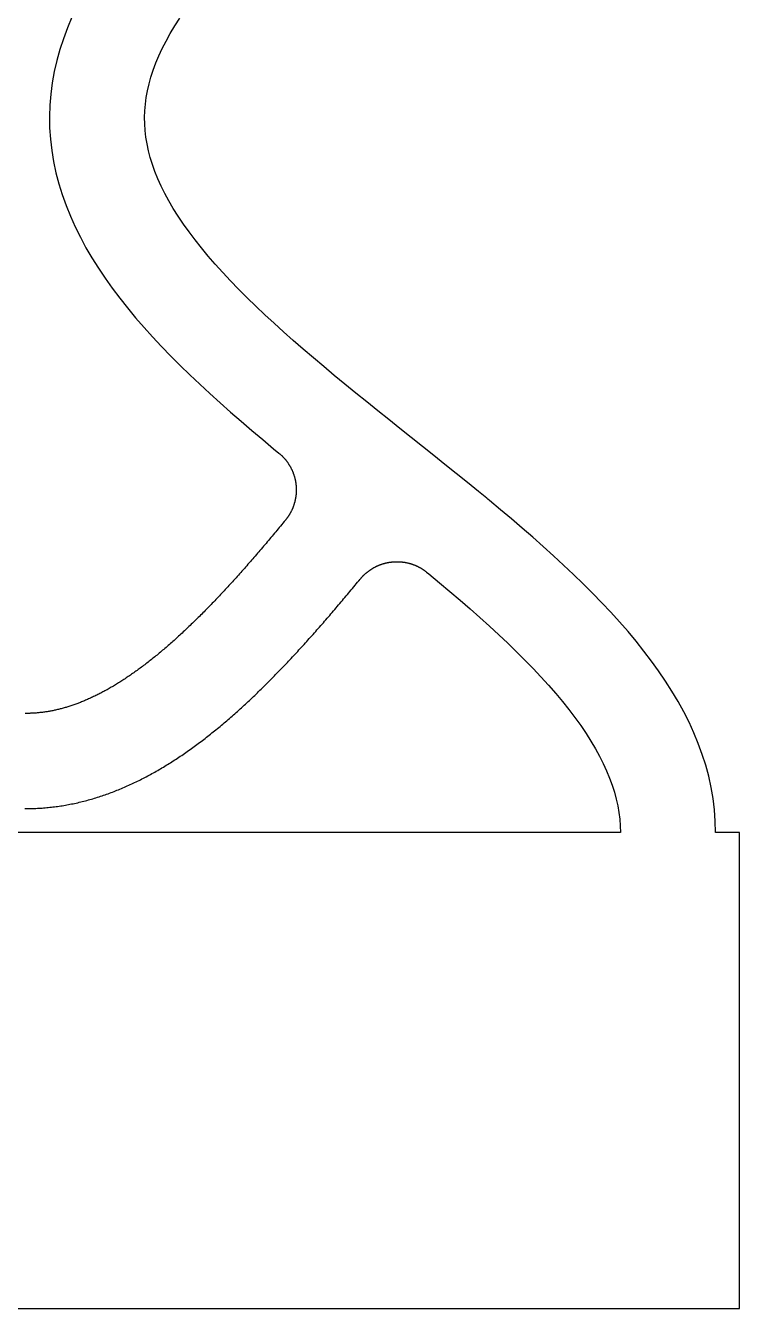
# Model space of a CAD drawing. Header units: millimetres. Extents: x 0 to 12, y 0 to 22.
# Drawn here: x 9 to 12, y 0 to 5.39 of the extents above; entities that cross this region are included whole.
import ezdxf

# ---------------------------------------------------------------- set-up
doc = ezdxf.new("R2010")
doc.units = ezdxf.units.MM
doc.layers.add('CUT_HOLE', color=3, linetype='Continuous')
doc.layers.add('CUT_OUTER', color=1, linetype='Continuous')

msp = doc.modelspace()

# ---------------------------------------------------------------- linework, layer by layer
at = {"layer": 'CUT_HOLE'}
for points in [[(9.1944, 5.4256), (9.1755, 5.3807), (9.1586, 5.3353), (9.1437, 5.2895), (9.1309, 5.2433), (9.1202, 5.1968), (9.1117, 5.1499), (9.1055, 5.1027), (9.1016, 5.0554), (9.1, 5.0079), (9.1008, 4.9605), (9.1039, 4.9131), (9.1094, 4.8658), (9.1171, 4.8188), (9.1271, 4.7721), (9.1392, 4.7258), (9.1534, 4.6799), (9.1697, 4.6344), (9.1879, 4.5894), (9.208, 4.5448), (9.2299, 4.5007), (9.2536, 4.457), (9.2789, 4.4138), (9.3058, 4.3711), (9.3343, 4.3287), (9.3642, 4.2867), (9.3955, 4.2451), (9.4282, 4.2039), (9.4622, 4.1629), (9.4975, 4.1222), (9.5339, 4.0818), (9.5715, 4.0417), (9.6101, 4.0017), (9.6497, 3.962), (9.6903, 3.9225), (9.7318, 3.8832), (9.7742, 3.844), (9.8173, 3.805), (9.8611, 3.7662), (9.9056, 3.7275), (9.9507, 3.6889), (9.9963, 3.6505), (10.0423, 3.6121), (10.0647, 3.5937), (10.0647, 3.5936), (10.066, 3.5925), (10.0674, 3.5914), (10.0687, 3.5902), (10.07, 3.5891), (10.0713, 3.5879), (10.0726, 3.5867), (10.0739, 3.5855), (10.0752, 3.5843), (10.0765, 3.5831), (10.0777, 3.5819), (10.079, 3.5807), (10.0802, 3.5794), (10.0814, 3.5782), (10.0827, 3.5769), (10.0839, 3.5756), (10.085, 3.5743), (10.0862, 3.573), (10.0874, 3.5717), (10.0886, 3.5704), (10.0897, 3.5691), (10.0908, 3.5677), (10.092, 3.5664), (10.0931, 3.565), (10.0942, 3.5636), (10.0952, 3.5622), (10.0963, 3.5609), (10.0974, 3.5595), (10.0984, 3.5581), (10.0995, 3.5566), (10.1005, 3.5552), (10.1015, 3.5538), (10.1025, 3.5523), (10.1035, 3.5509), (10.1045, 3.5494), (10.1054, 3.5479), (10.1064, 3.5465), (10.1073, 3.545), (10.1082, 3.5435), (10.1091, 3.542), (10.11, 3.5405), (10.1109, 3.539), (10.1118, 3.5374), (10.1126, 3.5359), (10.1135, 3.5344), (10.1143, 3.5328), (10.1151, 3.5313), (10.1159, 3.5297), (10.1167, 3.5281), (10.1175, 3.5265), (10.1182, 3.525), (10.119, 3.5234), (10.1197, 3.5218), (10.1204, 3.5202), (10.1211, 3.5186), (10.1218, 3.5169), (10.1225, 3.5153), (10.1232, 3.5137), (10.1238, 3.5121), (10.1245, 3.5104), (10.1251, 3.5088), (10.1257, 3.5071), (10.1263, 3.5055), (10.1268, 3.5038), (10.1274, 3.5022), (10.1279, 3.5005), (10.1285, 3.4988), (10.129, 3.4971), (10.1295, 3.4955), (10.13, 3.4938), (10.1304, 3.4921), (10.1309, 3.4904), (10.1313, 3.4887), (10.1318, 3.487), (10.1322, 3.4853), (10.1326, 3.4836), (10.133, 3.4818), (10.1333, 3.4801), (10.1337, 3.4784), (10.134, 3.4767), (10.1343, 3.475), (10.1346, 3.4732), (10.1349, 3.4715), (10.1352, 3.4698), (10.1355, 3.468), (10.1357, 3.4663), (10.1359, 3.4645), (10.1362, 3.4628), (10.1364, 3.4611), (10.1365, 3.4593), (10.1367, 3.4576), (10.1369, 3.4558), (10.137, 3.4541), (10.1371, 3.4523), (10.1372, 3.4506), (10.1373, 3.4488), (10.1374, 3.4471), (10.1375, 3.4453), (10.1375, 3.4435), (10.1375, 3.4418), (10.1375, 3.44), (10.1375, 3.4383), (10.1375, 3.4365), (10.1375, 3.4348), (10.1375, 3.433), (10.1374, 3.4313), (10.1373, 3.4295), (10.1372, 3.4277), (10.1371, 3.426), (10.137, 3.4242), (10.1368, 3.4225), (10.1367, 3.4207), (10.1365, 3.419), (10.1363, 3.4172), (10.1361, 3.4155), (10.1359, 3.4138), (10.1357, 3.412), (10.1354, 3.4103), (10.1352, 3.4085), (10.1349, 3.4068), (10.1346, 3.4051), (10.1343, 3.4034), (10.134, 3.4016), (10.1336, 3.3999), (10.1333, 3.3982), (10.1329, 3.3965), (10.1325, 3.3948), (10.1321, 3.393), (10.1317, 3.3913), (10.1313, 3.3896), (10.1309, 3.3879), (10.1304, 3.3862), (10.1299, 3.3845), (10.1294, 3.3829), (10.1289, 3.3812), (10.1284, 3.3795), (10.1279, 3.3778), (10.1273, 3.3762), (10.1268, 3.3745), (10.1262, 3.3728), (10.1256, 3.3712), (10.125, 3.3695), (10.1244, 3.3679), (10.1238, 3.3662), (10.1231, 3.3646), (10.1224, 3.363), (10.1218, 3.3614), (10.1211, 3.3598), (10.1204, 3.3581), (10.1197, 3.3565), (10.1189, 3.355), (10.1182, 3.3534), (10.1174, 3.3518), (10.1166, 3.3502), (10.1158, 3.3486), (10.115, 3.3471), (10.1142, 3.3455), (10.1134, 3.344), (10.1126, 3.3424), (10.1117, 3.3409), (10.1108, 3.3394), (10.1099, 3.3379), (10.1091, 3.3363), (10.1081, 3.3348), (10.1072, 3.3333), (10.1063, 3.3319), (10.1053, 3.3304), (10.1044, 3.3289), (10.1034, 3.3275), (10.1024, 3.326), (10.1014, 3.3246), (10.1004, 3.3231), (10.0994, 3.3217), (10.0983, 3.3203), (10.0973, 3.3189), (10.0962, 3.3175), (10.0951, 3.3161), (10.0941, 3.3147), (10.093, 3.3133), (10.0918, 3.312), (10.0867, 3.3058), (10.0816, 3.2996), (10.0765, 3.2934), (10.0714, 3.2873), (10.0663, 3.2812), (10.0612, 3.275), (10.0561, 3.2689), (10.051, 3.2628), (10.0459, 3.2567), (10.0408, 3.2506), (10.0358, 3.2446), (10.0307, 3.2385), (10.0256, 3.2325), (10.0205, 3.2265), (10.0154, 3.2205), (10.0104, 3.2145), (10.0053, 3.2085), (10.0002, 3.2025), (9.9951, 3.1966), (9.9901, 3.1907), (9.985, 3.1847), (9.9799, 3.1788), (9.9749, 3.173), (9.9698, 3.1671), (9.9648, 3.1612), (9.9597, 3.1554), (9.9547, 3.1496), (9.9496, 3.1438), (9.9446, 3.138), (9.9395, 3.1322), (9.9345, 3.1265), (9.9295, 3.1207), (9.9244, 3.115), (9.9194, 3.1093), (9.9144, 3.1037), (9.9094, 3.098), (9.9043, 3.0924), (9.8993, 3.0867), (9.8943, 3.0811), (9.8893, 3.0755), (9.8843, 3.07), (9.8793, 3.0644), (9.8743, 3.0589), (9.8692, 3.0534), (9.8643, 3.0479), (9.8593, 3.0424), (9.8543, 3.037), (9.8493, 3.0316), (9.8443, 3.0262), (9.8393, 3.0208), (9.8343, 3.0154), (9.8293, 3.0101), (9.8244, 3.0047), (9.8194, 2.9994), (9.8144, 2.9942), (9.8095, 2.9889), (9.8045, 2.9837), (9.7995, 2.9784), (9.7946, 2.9732), (9.7896, 2.9681), (9.7847, 2.9629), (9.7797, 2.9578), (9.7748, 2.9527), (9.7699, 2.9476), (9.7649, 2.9426), (9.76, 2.9375), (9.7551, 2.9325), (9.7502, 2.9275), (9.7452, 2.9226), (9.7403, 2.9177), (9.7354, 2.9127), (9.7305, 2.9079), (9.7256, 2.903), (9.7207, 2.8982), (9.7158, 2.8933), (9.7109, 2.8885), (9.706, 2.8838), (9.7012, 2.879), (9.6963, 2.8743), (9.6914, 2.8696), (9.6865, 2.865), (9.6817, 2.8603), (9.6768, 2.8557), (9.672, 2.8512), (9.6671, 2.8466), (9.6623, 2.8421), (9.6574, 2.8376), (9.6526, 2.8331), (9.6477, 2.8286), (9.6429, 2.8242), (9.6381, 2.8198), (9.6333, 2.8154), (9.6285, 2.8111), (9.6237, 2.8068), (9.6189, 2.8025), (9.6141, 2.7982), (9.6093, 2.794), (9.6045, 2.7898), (9.5997, 2.7856), (9.5949, 2.7815), (9.5901, 2.7774), (9.5854, 2.7733), (9.5806, 2.7692), (9.5759, 2.7652), (9.5711, 2.7612), (9.5664, 2.7572), (9.5616, 2.7532), (9.5569, 2.7493), (9.5522, 2.7454), (9.5475, 2.7416), (9.5427, 2.7377), (9.538, 2.7339), (9.5333, 2.7302), (9.5286, 2.7264), (9.5239, 2.7227), (9.5193, 2.719), (9.5146, 2.7154), (9.5099, 2.7118), (9.5052, 2.7082), (9.5006, 2.7046), (9.4959, 2.7011), (9.4913, 2.6976), (9.4867, 2.6941), (9.482, 2.6907), (9.4774, 2.6873), (9.4728, 2.6839), (9.4682, 2.6806), (9.4636, 2.6772), (9.459, 2.674), (9.4544, 2.6707), (9.4498, 2.6675), (9.4452, 2.6643), (9.4407, 2.6611), (9.4361, 2.658), (9.4315, 2.6549), (9.427, 2.6518), (9.4225, 2.6488), (9.4179, 2.6458), (9.4134, 2.6428), (9.4089, 2.6399), (9.4044, 2.637), (9.3999, 2.6341), (9.3954, 2.6313), (9.3909, 2.6284), (9.3864, 2.6257), (9.382, 2.6229), (9.3775, 2.6202), (9.3731, 2.6175), (9.3686, 2.6148), (9.3642, 2.6122), (9.3598, 2.6096), (9.3554, 2.6071), (9.3509, 2.6045), (9.3466, 2.602), (9.3422, 2.5996), (9.3378, 2.5971), (9.3334, 2.5947), (9.329, 2.5924), (9.3247, 2.59), (9.3203, 2.5877), (9.316, 2.5855), (9.3117, 2.5832), (9.3073, 2.581), (9.303, 2.5788), (9.2987, 2.5767), (9.2944, 2.5746), (9.2902, 2.5725), (9.2859, 2.5704), (9.2816, 2.5684), (9.2773, 2.5664), (9.2731, 2.5644), (9.2689, 2.5625), (9.2646, 2.5606), (9.2604, 2.5587), (9.2562, 2.5569), (9.252, 2.5551), (9.2478, 2.5533), (9.2436, 2.5516), (9.2394, 2.5499), (9.2353, 2.5482), (9.2311, 2.5465), (9.2269, 2.5449), (9.2228, 2.5433), (9.2187, 2.5418), (9.2145, 2.5402), (9.2104, 2.5387), (9.2063, 2.5373), (9.2022, 2.5358), (9.1981, 2.5344), (9.1941, 2.533), (9.19, 2.5317), (9.1859, 2.5304), (9.1819, 2.5291), (9.1778, 2.5278), (9.1738, 2.5266), (9.1697, 2.5254), (9.1657, 2.5242), (9.1617, 2.5231), (9.1577, 2.5219), (9.1537, 2.5208), (9.1497, 2.5198), (9.1457, 2.5188), (9.1417, 2.5178), (9.1377, 2.5168), (9.1338, 2.5158), (9.1298, 2.5149), (9.1259, 2.514), (9.1219, 2.5132), (9.118, 2.5123), (9.1141, 2.5115), (9.1101, 2.5108), (9.1062, 2.51), (9.1023, 2.5093), (9.0984, 2.5086), (9.0945, 2.5079), (9.0906, 2.5073), (9.0867, 2.5067), (9.0828, 2.5061), (9.0789, 2.5055), (9.075, 2.505), (9.0712, 2.5045), (9.0673, 2.504), (9.0634, 2.5036), (9.0596, 2.5032), (9.0557, 2.5028), (9.0518, 2.5024), (9.048, 2.5021), (9.0441, 2.5017), (9.0403, 2.5014), (9.0365, 2.5012), (9.0326, 2.5009), (9.0288, 2.5007), (9.0249, 2.5006), (9.0211, 2.5004), (9.0173, 2.5003), (9.0134, 2.5002), (9.0096, 2.5001), (9.0058, 2.5), (9.0019, 2.5), (8.9981, 2.5)], [(8.9967, 2.1), (9.0033, 2.1), (9.0099, 2.1001), (9.0164, 2.1001), (9.023, 2.1003), (9.0296, 2.1005), (9.0361, 2.1007), (9.0427, 2.101), (9.0493, 2.1013), (9.0558, 2.1016), (9.0624, 2.102), (9.069, 2.1025), (9.0755, 2.103), (9.0821, 2.1035), (9.0886, 2.1041), (9.0952, 2.1047), (9.1017, 2.1054), (9.1083, 2.1061), (9.1148, 2.1069), (9.1213, 2.1077), (9.1279, 2.1085), (9.1344, 2.1094), (9.1409, 2.1103), (9.1474, 2.1113), (9.154, 2.1123), (9.1605, 2.1134), (9.167, 2.1145), (9.1735, 2.1157), (9.18, 2.1169), (9.1864, 2.1181), (9.1929, 2.1194), (9.1994, 2.1207), (9.2059, 2.1221), (9.2123, 2.1235), (9.2188, 2.1249), (9.2252, 2.1264), (9.2317, 2.128), (9.2381, 2.1295), (9.2445, 2.1312), (9.2509, 2.1328), (9.2574, 2.1345), (9.2638, 2.1363), (9.2702, 2.138), (9.2766, 2.1399), (9.2829, 2.1417), (9.2893, 2.1436), (9.2957, 2.1456), (9.302, 2.1475), (9.3084, 2.1496), (9.3147, 2.1516), (9.3211, 2.1537), (9.3274, 2.1559), (9.3337, 2.158), (9.34, 2.1603), (9.3463, 2.1625), (9.3526, 2.1648), (9.3589, 2.1671), (9.3651, 2.1695), (9.3714, 2.1719), (9.3777, 2.1744), (9.3839, 2.1768), (9.3901, 2.1794), (9.3964, 2.1819), (9.4026, 2.1845), (9.4088, 2.1871), (9.415, 2.1898), (9.4212, 2.1925), (9.4274, 2.1952), (9.4336, 2.198), (9.4397, 2.2008), (9.4459, 2.2036), (9.452, 2.2065), (9.4582, 2.2094), (9.4643, 2.2124), (9.4704, 2.2153), (9.4765, 2.2184), (9.4826, 2.2214), (9.4887, 2.2245), (9.4948, 2.2276), (9.5009, 2.2308), (9.507, 2.2339), (9.513, 2.2371), (9.5191, 2.2404), (9.5251, 2.2437), (9.5311, 2.247), (9.5372, 2.2503), (9.5432, 2.2537), (9.5492, 2.2571), (9.5552, 2.2606), (9.5612, 2.264), (9.5672, 2.2675), (9.5731, 2.2711), (9.5791, 2.2746), (9.585, 2.2782), (9.591, 2.2819), (9.5969, 2.2855), (9.6029, 2.2892), (9.6088, 2.2929), (9.6147, 2.2967), (9.6206, 2.3005), (9.6265, 2.3043), (9.6324, 2.3081), (9.6383, 2.312), (9.6442, 2.3159), (9.65, 2.3198), (9.6559, 2.3237), (9.6618, 2.3277), (9.6676, 2.3317), (9.6734, 2.3358), (9.6793, 2.3398), (9.6851, 2.3439), (9.6909, 2.3481), (9.6967, 2.3522), (9.7025, 2.3564), (9.7083, 2.3606), (9.7141, 2.3648), (9.7199, 2.3691), (9.7257, 2.3734), (9.7314, 2.3777), (9.7372, 2.382), (9.7429, 2.3864), (9.7487, 2.3908), (9.7544, 2.3952), (9.7602, 2.3997), (9.7659, 2.4041), (9.7716, 2.4086), (9.7773, 2.4132), (9.7831, 2.4177), (9.7888, 2.4223), (9.7945, 2.4269), (9.8001, 2.4315), (9.8058, 2.4361), (9.8115, 2.4408), (9.8172, 2.4455), (9.8229, 2.4502), (9.8285, 2.455), (9.8342, 2.4597), (9.8398, 2.4645), (9.8455, 2.4694), (9.8511, 2.4742), (9.8567, 2.4791), (9.8624, 2.484), (9.868, 2.4889), (9.8736, 2.4938), (9.8792, 2.4988), (9.8848, 2.5037), (9.8904, 2.5087), (9.896, 2.5138), (9.9016, 2.5188), (9.9072, 2.5239), (9.9128, 2.529), (9.9184, 2.5341), (9.924, 2.5392), (9.9295, 2.5444), (9.9351, 2.5495), (9.9406, 2.5547), (9.9462, 2.56), (9.9518, 2.5652), (9.9573, 2.5705), (9.9628, 2.5757), (9.9684, 2.581), (9.9739, 2.5864), (9.9794, 2.5917), (9.985, 2.5971), (9.9905, 2.6025), (9.996, 2.6079), (10.0015, 2.6133), (10.007, 2.6187), (10.0125, 2.6242), (10.018, 2.6297), (10.0235, 2.6352), (10.029, 2.6407), (10.0345, 2.6462), (10.04, 2.6518), (10.0455, 2.6573), (10.0509, 2.6629), (10.0564, 2.6685), (10.0619, 2.6742), (10.0673, 2.6798), (10.0728, 2.6855), (10.0783, 2.6911), (10.0837, 2.6968), (10.0892, 2.7026), (10.0946, 2.7083), (10.1001, 2.714), (10.1055, 2.7198), (10.1109, 2.7256), (10.1164, 2.7314), (10.1218, 2.7372), (10.1272, 2.743), (10.1327, 2.7489), (10.1381, 2.7547), (10.1435, 2.7606), (10.1489, 2.7665), (10.1543, 2.7724), (10.1597, 2.7783), (10.1652, 2.7842), (10.1706, 2.7902), (10.176, 2.7962), (10.1814, 2.8021), (10.1868, 2.8081), (10.1921, 2.8141), (10.1975, 2.8202), (10.2029, 2.8262), (10.2083, 2.8322), (10.2137, 2.8383), (10.2191, 2.8444), (10.2244, 2.8505), (10.2298, 2.8566), (10.2352, 2.8627), (10.2405, 2.8688), (10.2459, 2.8749), (10.2513, 2.8811), (10.2566, 2.8872), (10.262, 2.8934), (10.2673, 2.8996), (10.2727, 2.9058), (10.278, 2.912), (10.2834, 2.9182), (10.2887, 2.9245), (10.2941, 2.9307), (10.2994, 2.9369), (10.3048, 2.9432), (10.3101, 2.9495), (10.3154, 2.9558), (10.3208, 2.962), (10.3261, 2.9684), (10.3314, 2.9747), (10.3367, 2.981), (10.342, 2.9873), (10.3474, 2.9936), (10.3527, 3), (10.358, 3.0063), (10.3633, 3.0127), (10.3686, 3.0191), (10.3739, 3.0255), (10.3792, 3.0319), (10.3845, 3.0382), (10.3898, 3.0447), (10.3951, 3.0511), (10.4004, 3.0575), (10.4004, 3.0575), (10.4004, 3.0575), (10.4004, 3.0575), (10.4004, 3.0575), (10.4005, 3.0575), (10.4005, 3.0575), (10.4005, 3.0575), (10.4005, 3.0576), (10.4005, 3.0576), (10.4005, 3.0576), (10.4005, 3.0576), (10.4005, 3.0576), (10.4006, 3.0576), (10.4006, 3.0576), (10.4006, 3.0577), (10.4006, 3.0577), (10.4006, 3.0577), (10.4006, 3.0577), (10.4006, 3.0577), (10.4006, 3.0577), (10.4007, 3.0577), (10.4007, 3.0578), (10.4007, 3.0578), (10.4007, 3.0578), (10.4007, 3.0578), (10.4007, 3.0578), (10.4007, 3.0578), (10.4007, 3.0579), (10.4008, 3.0579), (10.4008, 3.0579), (10.4008, 3.0579), (10.4008, 3.0579), (10.4008, 3.0579), (10.4008, 3.0579), (10.4008, 3.058), (10.4008, 3.058), (10.4009, 3.058), (10.4009, 3.058), (10.4009, 3.058), (10.4009, 3.058), (10.4009, 3.058), (10.4009, 3.0581), (10.4009, 3.0581), (10.4009, 3.0581), (10.401, 3.0581), (10.401, 3.0581), (10.401, 3.0581), (10.401, 3.0582), (10.401, 3.0582), (10.401, 3.0582), (10.401, 3.0582), (10.401, 3.0582), (10.4011, 3.0582), (10.4011, 3.0582), (10.4011, 3.0583), (10.4011, 3.0583), (10.4011, 3.0583), (10.4011, 3.0583), (10.4011, 3.0583), (10.4011, 3.0583), (10.4012, 3.0583), (10.4012, 3.0584), (10.4012, 3.0584), (10.4012, 3.0584), (10.4012, 3.0584), (10.4012, 3.0584), (10.4012, 3.0584), (10.4012, 3.0585), (10.4012, 3.0585), (10.4013, 3.0585), (10.4013, 3.0585), (10.4013, 3.0585), (10.4013, 3.0585), (10.4013, 3.0585), (10.4013, 3.0586), (10.4013, 3.0586), (10.4013, 3.0586), (10.4014, 3.0586), (10.4014, 3.0586), (10.4014, 3.0586), (10.4014, 3.0587), (10.4014, 3.0587), (10.4014, 3.0587), (10.4014, 3.0587), (10.4014, 3.0587), (10.4015, 3.0587), (10.4015, 3.0587), (10.4015, 3.0588), (10.4015, 3.0588), (10.4015, 3.0588), (10.4015, 3.0588), (10.4015, 3.0588), (10.4015, 3.0588), (10.4016, 3.0588), (10.4016, 3.0589), (10.4016, 3.0589), (10.4016, 3.0589), (10.4016, 3.0589), (10.4016, 3.0589), (10.4016, 3.0589), (10.4016, 3.059), (10.4017, 3.059), (10.4017, 3.059), (10.4017, 3.059), (10.4017, 3.059), (10.4017, 3.059), (10.4017, 3.059), (10.4017, 3.0591), (10.4017, 3.0591), (10.4018, 3.0591), (10.4018, 3.0591), (10.4018, 3.0591), (10.4018, 3.0591), (10.4018, 3.0591), (10.4018, 3.0592), (10.4018, 3.0592), (10.4018, 3.0592), (10.4019, 3.0592), (10.4019, 3.0592), (10.4019, 3.0592), (10.4019, 3.0593), (10.4019, 3.0593), (10.4019, 3.0593), (10.4019, 3.0593), (10.4019, 3.0593), (10.402, 3.0593), (10.402, 3.0593), (10.402, 3.0594), (10.402, 3.0594), (10.402, 3.0594), (10.402, 3.0594), (10.402, 3.0594), (10.402, 3.0594), (10.4021, 3.0594), (10.4021, 3.0595), (10.4021, 3.0595), (10.4021, 3.0595), (10.4021, 3.0595), (10.4021, 3.0595), (10.4021, 3.0595), (10.4021, 3.0596), (10.4022, 3.0596), (10.4022, 3.0596), (10.4022, 3.0596), (10.4022, 3.0596), (10.4022, 3.0596), (10.4022, 3.0596), (10.4022, 3.0597), (10.4022, 3.0597), (10.4023, 3.0597), (10.4023, 3.0597), (10.4023, 3.0597), (10.4023, 3.0597), (10.4023, 3.0597), (10.4023, 3.0598), (10.4023, 3.0598), (10.4023, 3.0598), (10.4024, 3.0598), (10.4024, 3.0598), (10.4024, 3.0598), (10.4024, 3.0599), (10.4024, 3.0599), (10.4024, 3.0599), (10.4024, 3.0599), (10.4024, 3.0599), (10.4025, 3.0599), (10.4025, 3.0599), (10.4025, 3.06), (10.4025, 3.06), (10.4025, 3.06), (10.4025, 3.06), (10.4025, 3.06), (10.4025, 3.06), (10.4026, 3.06), (10.4026, 3.0601), (10.4026, 3.0601), (10.4026, 3.0601), (10.4026, 3.0601), (10.4026, 3.0601), (10.4026, 3.0601), (10.4026, 3.0602), (10.4026, 3.0602), (10.4027, 3.0602), (10.4027, 3.0602), (10.4027, 3.0602), (10.4027, 3.0602), (10.4027, 3.0602), (10.4027, 3.0603), (10.4027, 3.0603), (10.4027, 3.0603), (10.4028, 3.0603), (10.4028, 3.0603), (10.4028, 3.0603), (10.4028, 3.0603), (10.4028, 3.0604), (10.4028, 3.0604), (10.4028, 3.0604), (10.4028, 3.0604), (10.4029, 3.0604), (10.4029, 3.0604), (10.4029, 3.0605), (10.4029, 3.0605), (10.4029, 3.0605), (10.4029, 3.0605), (10.4029, 3.0605), (10.4029, 3.0605), (10.403, 3.0605), (10.403, 3.0606), (10.403, 3.0606), (10.403, 3.0606), (10.403, 3.0606), (10.403, 3.0606), (10.403, 3.0606), (10.403, 3.0606), (10.4031, 3.0607), (10.4031, 3.0607), (10.4031, 3.0607), (10.4031, 3.0607), (10.4031, 3.0607), (10.4031, 3.0607), (10.4031, 3.0608), (10.4031, 3.0608), (10.4032, 3.0608), (10.4032, 3.0608), (10.4032, 3.0608), (10.4032, 3.0608), (10.4032, 3.0608), (10.4032, 3.0609), (10.4032, 3.0609), (10.4032, 3.0609), (10.4033, 3.0609), (10.4033, 3.0609), (10.4033, 3.0609), (10.4033, 3.0609), (10.4033, 3.061), (10.4033, 3.061), (10.4033, 3.061), (10.4033, 3.061), (10.4034, 3.061), (10.4034, 3.061), (10.4034, 3.0611), (10.4034, 3.0611), (10.4034, 3.0611), (10.4034, 3.0611), (10.4034, 3.0611), (10.4034, 3.0611), (10.4035, 3.0611), (10.4035, 3.0612), (10.4035, 3.0612), (10.4035, 3.0612), (10.4035, 3.0612), (10.4035, 3.0612), (10.4035, 3.0612), (10.4035, 3.0613), (10.4036, 3.0613), (10.4036, 3.0613), (10.4036, 3.0613), (10.4036, 3.0613), (10.4036, 3.0613), (10.4036, 3.0613), (10.4036, 3.0614), (10.4036, 3.0614), (10.4037, 3.0614), (10.4037, 3.0614), (10.4037, 3.0614), (10.4037, 3.0614), (10.4037, 3.0614), (10.4037, 3.0615), (10.4037, 3.0615), (10.4037, 3.0615), (10.4038, 3.0615), (10.4038, 3.0615), (10.4038, 3.0615), (10.4038, 3.0616), (10.4038, 3.0616), (10.4038, 3.0616), (10.4038, 3.0616), (10.4038, 3.0616), (10.4039, 3.0616), (10.4039, 3.0616), (10.4039, 3.0617), (10.4039, 3.0617), (10.4039, 3.0617), (10.4039, 3.0617), (10.4039, 3.0617), (10.4039, 3.0617), (10.404, 3.0617), (10.404, 3.0618), (10.404, 3.0618), (10.404, 3.0618), (10.404, 3.0618), (10.404, 3.0618), (10.404, 3.0618), (10.404, 3.0619), (10.404, 3.0619), (10.4041, 3.0619), (10.4041, 3.0619), (10.4041, 3.0619), (10.4041, 3.0619), (10.4041, 3.0619), (10.4041, 3.062), (10.4041, 3.062), (10.4041, 3.062), (10.4042, 3.062), (10.4042, 3.062), (10.4042, 3.062), (10.4042, 3.062), (10.4042, 3.0621), (10.4042, 3.0621), (10.4042, 3.0621), (10.4042, 3.0621), (10.4043, 3.0621), (10.4043, 3.0621), (10.4043, 3.0622), (10.4043, 3.0622), (10.4043, 3.0622), (10.4043, 3.0622), (10.4043, 3.0622), (10.4043, 3.0622), (10.4044, 3.0622), (10.4044, 3.0623), (10.4044, 3.0623), (10.4044, 3.0623), (10.4044, 3.0623), (10.4044, 3.0623), (10.4044, 3.0623), (10.4044, 3.0623), (10.4045, 3.0624), (10.4045, 3.0624), (10.4045, 3.0624), (10.4045, 3.0624), (10.4045, 3.0624), (10.4045, 3.0624), (10.4045, 3.0625), (10.4045, 3.0625), (10.4046, 3.0625), (10.4046, 3.0625), (10.4046, 3.0625), (10.4046, 3.0625), (10.4046, 3.0625), (10.4046, 3.0626), (10.4046, 3.0626), (10.4046, 3.0626), (10.4047, 3.0626), (10.4047, 3.0626), (10.4047, 3.0626), (10.4047, 3.0626), (10.4047, 3.0627), (10.4047, 3.0627), (10.4047, 3.0627), (10.4047, 3.0627), (10.4048, 3.0627), (10.4048, 3.0627), (10.4048, 3.0628), (10.4048, 3.0628), (10.4048, 3.0628), (10.4048, 3.0628), (10.4048, 3.0628), (10.4048, 3.0628), (10.4049, 3.0628), (10.4049, 3.0629), (10.4049, 3.0629), (10.4049, 3.0629), (10.4049, 3.0629), (10.4049, 3.0629), (10.4049, 3.0629), (10.4049, 3.0629), (10.405, 3.063), (10.405, 3.063), (10.405, 3.063), (10.405, 3.063), (10.405, 3.063), (10.405, 3.063), (10.405, 3.0631), (10.405, 3.0631), (10.4051, 3.0631), (10.4051, 3.0631), (10.4051, 3.0631), (10.4051, 3.0631), (10.4051, 3.0631), (10.4051, 3.0632), (10.4051, 3.0632), (10.4051, 3.0632), (10.4052, 3.0632), (10.4052, 3.0632), (10.4052, 3.0632), (10.4052, 3.0633), (10.4052, 3.0633), (10.4052, 3.0633), (10.4052, 3.0633), (10.4052, 3.0633), (10.4053, 3.0633), (10.4053, 3.0633), (10.4053, 3.0634), (10.4053, 3.0634), (10.4053, 3.0634), (10.4053, 3.0634), (10.4053, 3.0634), (10.4053, 3.0634), (10.4053, 3.0634), (10.4054, 3.0635), (10.4054, 3.0635), (10.4054, 3.0635), (10.4054, 3.0635), (10.4054, 3.0635), (10.4054, 3.0635), (10.4054, 3.0636), (10.4054, 3.0636), (10.4055, 3.0636), (10.4055, 3.0636), (10.4055, 3.0636), (10.4055, 3.0636), (10.4055, 3.0636), (10.4055, 3.0637), (10.4055, 3.0637), (10.4055, 3.0637), (10.4056, 3.0637), (10.4056, 3.0637), (10.4056, 3.0637), (10.4056, 3.0637), (10.4056, 3.0638), (10.4056, 3.0638), (10.4056, 3.0638), (10.4056, 3.0638), (10.4057, 3.0638), (10.4057, 3.0638), (10.4057, 3.0639), (10.4057, 3.0639), (10.4057, 3.0639), (10.4057, 3.0639), (10.4057, 3.0639), (10.4057, 3.0639), (10.4058, 3.0639), (10.4058, 3.064), (10.4058, 3.064), (10.4058, 3.064), (10.4058, 3.064), (10.4058, 3.064), (10.4058, 3.064), (10.4058, 3.064), (10.4059, 3.0641), (10.4059, 3.0641), (10.4059, 3.0641), (10.4059, 3.0641), (10.4059, 3.0641), (10.4059, 3.0641), (10.4059, 3.0642), (10.4059, 3.0642), (10.406, 3.0642), (10.406, 3.0642), (10.406, 3.0642), (10.406, 3.0642), (10.406, 3.0642), (10.406, 3.0643), (10.406, 3.0643), (10.406, 3.0643), (10.4061, 3.0643), (10.4061, 3.0643), (10.4061, 3.0643), (10.4061, 3.0643), (10.4061, 3.0644), (10.4061, 3.0644), (10.4061, 3.0644), (10.4061, 3.0644), (10.4062, 3.0644), (10.4062, 3.0644), (10.4062, 3.0645), (10.4062, 3.0645), (10.4062, 3.0645), (10.4062, 3.0645), (10.4062, 3.0645), (10.4062, 3.0645), (10.4063, 3.0645), (10.4063, 3.0646), (10.4063, 3.0646), (10.4063, 3.0646), (10.4063, 3.0646), (10.4063, 3.0646), (10.4063, 3.0646), (10.4063, 3.0646), (10.4064, 3.0647), (10.4064, 3.0647), (10.4064, 3.0647), (10.4075, 3.066), (10.4086, 3.0674), (10.4098, 3.0687), (10.4109, 3.07), (10.4121, 3.0713), (10.4133, 3.0726), (10.4145, 3.0739), (10.4157, 3.0752), (10.4169, 3.0765), (10.4181, 3.0777), (10.4193, 3.079), (10.4206, 3.0802), (10.4218, 3.0814), (10.4231, 3.0827), (10.4244, 3.0839), (10.4257, 3.085), (10.427, 3.0862), (10.4283, 3.0874), (10.4296, 3.0886), (10.4309, 3.0897), (10.4323, 3.0908), (10.4336, 3.092), (10.435, 3.0931), (10.4364, 3.0942), (10.4378, 3.0952), (10.4391, 3.0963), (10.4405, 3.0974), (10.4419, 3.0984), (10.4434, 3.0995), (10.4448, 3.1005), (10.4462, 3.1015), (10.4477, 3.1025), (10.4491, 3.1035), (10.4506, 3.1045), (10.4521, 3.1054), (10.4535, 3.1064), (10.455, 3.1073), (10.4565, 3.1082), (10.458, 3.1091), (10.4595, 3.11), (10.461, 3.1109), (10.4626, 3.1118), (10.4641, 3.1126), (10.4656, 3.1135), (10.4672, 3.1143), (10.4687, 3.1151), (10.4703, 3.1159), (10.4719, 3.1167), (10.4735, 3.1175), (10.475, 3.1182), (10.4766, 3.119), (10.4782, 3.1197), (10.4798, 3.1204), (10.4814, 3.1211), (10.4831, 3.1218), (10.4847, 3.1225), (10.4863, 3.1232), (10.4879, 3.1238), (10.4896, 3.1245), (10.4912, 3.1251), (10.4929, 3.1257), (10.4945, 3.1263), (10.4962, 3.1268), (10.4978, 3.1274), (10.4995, 3.1279), (10.5012, 3.1285), (10.5029, 3.129), (10.5045, 3.1295), (10.5062, 3.13), (10.5079, 3.1304), (10.5096, 3.1309), (10.5113, 3.1313), (10.513, 3.1318), (10.5147, 3.1322), (10.5164, 3.1326), (10.5182, 3.133), (10.5199, 3.1333), (10.5216, 3.1337), (10.5233, 3.134), (10.525, 3.1343), (10.5268, 3.1346), (10.5285, 3.1349), (10.5302, 3.1352), (10.532, 3.1355), (10.5337, 3.1357), (10.5355, 3.1359), (10.5372, 3.1362), (10.5389, 3.1364), (10.5407, 3.1365), (10.5424, 3.1367), (10.5442, 3.1369), (10.5459, 3.137), (10.5477, 3.1371), (10.5494, 3.1372), (10.5512, 3.1373), (10.5529, 3.1374), (10.5547, 3.1375), (10.5565, 3.1375), (10.5582, 3.1375), (10.56, 3.1375), (10.5617, 3.1375), (10.5635, 3.1375), (10.5652, 3.1375), (10.567, 3.1375), (10.5687, 3.1374), (10.5705, 3.1373), (10.5723, 3.1372), (10.574, 3.1371), (10.5758, 3.137), (10.5775, 3.1368), (10.5793, 3.1367), (10.581, 3.1365), (10.5828, 3.1363), (10.5845, 3.1361), (10.5862, 3.1359), (10.588, 3.1357), (10.5897, 3.1354), (10.5915, 3.1352), (10.5932, 3.1349), (10.5949, 3.1346), (10.5966, 3.1343), (10.5984, 3.134), (10.6001, 3.1336), (10.6018, 3.1333), (10.6035, 3.1329), (10.6052, 3.1325), (10.607, 3.1321), (10.6087, 3.1317), (10.6104, 3.1313), (10.6121, 3.1309), (10.6138, 3.1304), (10.6155, 3.1299), (10.6171, 3.1294), (10.6188, 3.1289), (10.6205, 3.1284), (10.6222, 3.1279), (10.6238, 3.1273), (10.6255, 3.1268), (10.6272, 3.1262), (10.6288, 3.1256), (10.6305, 3.125), (10.6321, 3.1244), (10.6338, 3.1238), (10.6354, 3.1231), (10.637, 3.1224), (10.6386, 3.1218), (10.6402, 3.1211), (10.6419, 3.1204), (10.6435, 3.1197), (10.645, 3.1189), (10.6466, 3.1182), (10.6482, 3.1174), (10.6498, 3.1166), (10.6514, 3.1158), (10.6529, 3.115), (10.6545, 3.1142), (10.656, 3.1134), (10.6576, 3.1126), (10.6591, 3.1117), (10.6606, 3.1108), (10.6621, 3.1099), (10.6637, 3.1091), (10.6652, 3.1081), (10.6667, 3.1072), (10.6681, 3.1063), (10.6696, 3.1053), (10.6711, 3.1044), (10.6725, 3.1034), (10.674, 3.1024), (10.6754, 3.1014), (10.6769, 3.1004), (10.6783, 3.0994), (10.6797, 3.0983), (10.6811, 3.0973), (10.6825, 3.0962), (10.6839, 3.0951), (10.6853, 3.0941), (10.6856, 3.0938), (10.6952, 3.0859), (10.7395, 3.0491), (10.7832, 3.0123), (10.826, 2.9757), (10.8681, 2.9393), (10.9092, 2.9029), (10.9493, 2.8668), (10.9884, 2.8307), (11.0265, 2.7949), (11.0633, 2.7592), (11.0989, 2.7237), (11.1332, 2.6884), (11.1662, 2.6534), (11.1977, 2.6186), (11.2279, 2.5841), (11.2565, 2.5498), (11.2836, 2.5159), (11.3091, 2.4823), (11.3331, 2.449), (11.3554, 2.4162), (11.376, 2.3837), (11.395, 2.3517), (11.4124, 2.3201), (11.4281, 2.289), (11.4422, 2.2583), (11.4546, 2.2281), (11.4655, 2.1984), (11.4748, 2.1691), (11.4826, 2.1402), (11.4889, 2.1117), (11.4938, 2.0835), (11.4973, 2.0555), (11.4993, 2.0277), (11.5, 2), (6.5, 2)]]:
    msp.add_lwpolyline(points, dxfattribs=at)
at = {"layer": 'CUT_OUTER'}
msp.add_lwpolyline([(0, 0), (12, 0), (12, 2), (11.9, 2), (11.8988, 2.0475), (11.8953, 2.0948), (11.8895, 2.142), (11.8814, 2.189), (11.8711, 2.2356), (11.8586, 2.2819), (11.844, 2.3277), (11.8274, 2.3732), (11.8089, 2.4181), (11.7885, 2.4626), (11.7662, 2.5066), (11.7423, 2.5502), (11.7167, 2.5933), (11.6895, 2.636), (11.6608, 2.6783), (11.6307, 2.7202), (11.5991, 2.7618), (11.5662, 2.803), (11.532, 2.8439), (11.4965, 2.8845), (11.4599, 2.9249), (11.4222, 2.965), (11.3834, 3.0049), (11.3436, 3.0446), (11.3028, 3.084), (11.2612, 3.1233), (11.2187, 3.1625), (11.1755, 3.2014), (11.1315, 3.2403), (11.0869, 3.279), (11.0418, 3.3175), (10.9961, 3.3559), (10.95, 3.3943), (10.9425, 3.4004), (10.9425, 3.4004), (10.9384, 3.4038), (10.938, 3.4041), (10.9035, 3.4325), (10.8567, 3.4706), (10.8097, 3.5086), (10.7625, 3.5465), (10.7152, 3.5843), (10.6679, 3.622), (10.6206, 3.6596), (10.5735, 3.6972), (10.5265, 3.7346), (10.4799, 3.7719), (10.4335, 3.8091), (10.3876, 3.8463), (10.3422, 3.8833), (10.2973, 3.9202), (10.2531, 3.9571), (10.2096, 3.9938), (10.1669, 4.0303), (10.125, 4.0668), (10.084, 4.1031), (10.0441, 4.1393), (10.0051, 4.1753), (9.9673, 4.2111), (9.9307, 4.2467), (9.8953, 4.2822), (9.8612, 4.3174), (9.8285, 4.3524), (9.7971, 4.3872), (9.7673, 4.4217), (9.7389, 4.4559), (9.712, 4.4897), (9.6868, 4.5233), (9.6631, 4.5565), (9.6411, 4.5893), (9.6207, 4.6216), (9.602, 4.6536), (9.5849, 4.6851), (9.5694, 4.7162), (9.5556, 4.7468), (9.5434, 4.7769), (9.5328, 4.8066), (9.5238, 4.8358), (9.5162, 4.8646), (9.5102, 4.8931), (9.5055, 4.9212), (9.5023, 4.9491), (9.5005, 4.9769), (9.5, 5.0046), (9.5009, 5.0323), (9.5032, 5.0601), (9.5069, 5.0881), (9.512, 5.1164), (9.5186, 5.145), (9.5266, 5.1739), (9.5362, 5.2033), (9.5473, 5.2331), (9.5601, 5.2634), (9.5744, 5.2941), (9.5904, 5.3253), (9.608, 5.357), (9.6273, 5.3891), (9.6482, 5.4216)], dxfattribs=at)

doc.saveas('drawing.dxf')
